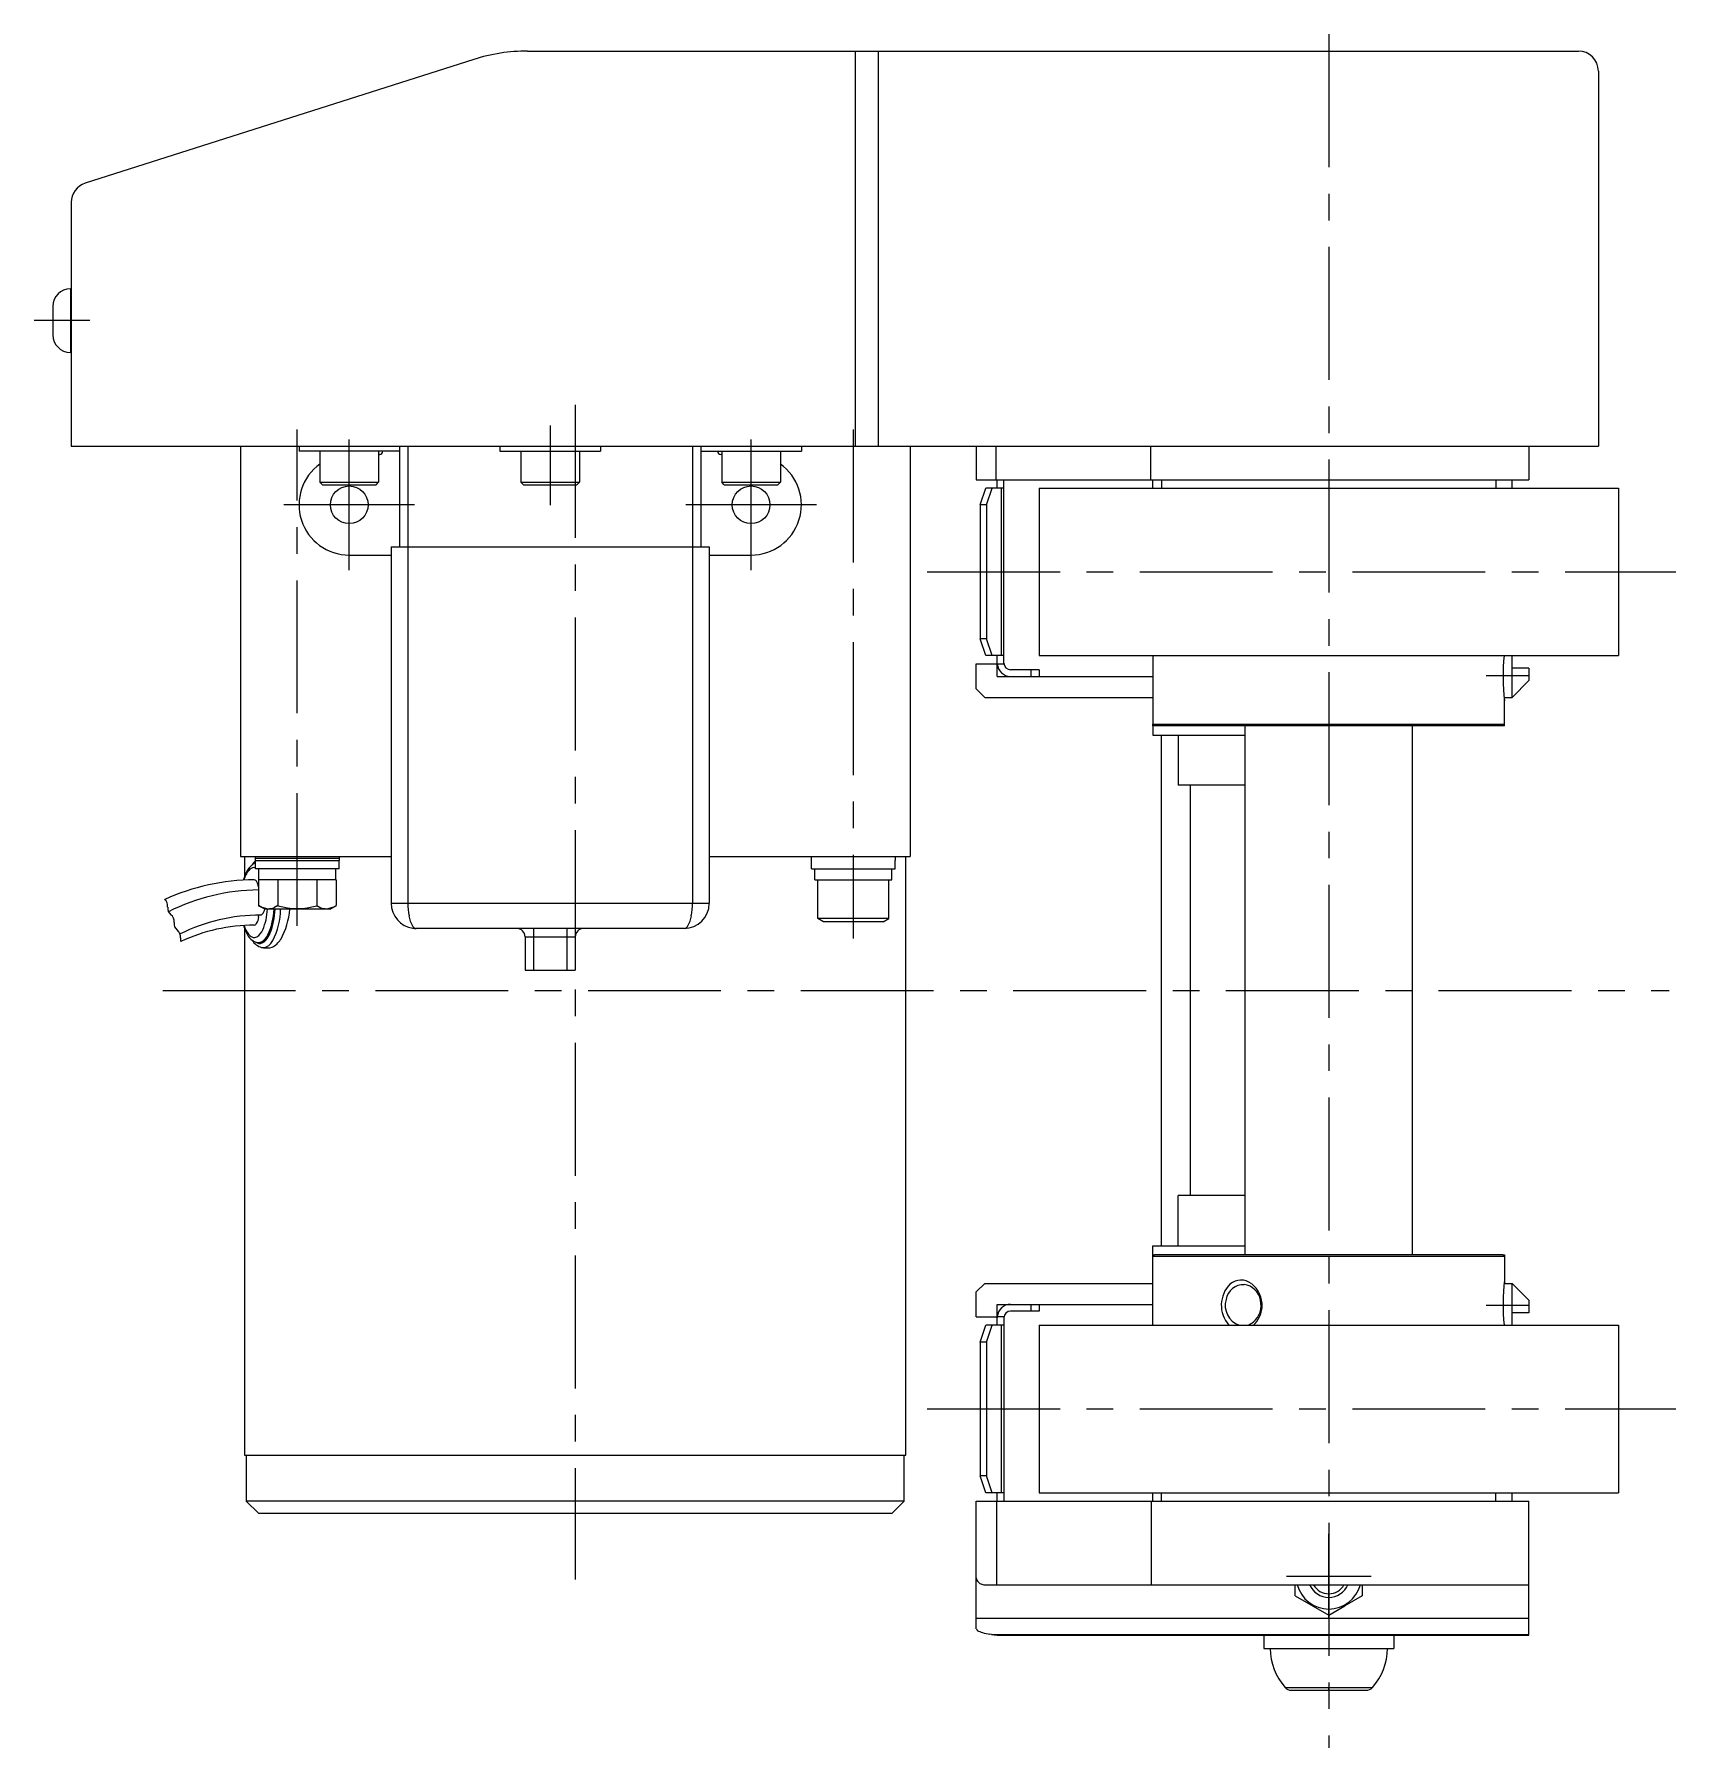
# Model space of a CAD drawing. Extents: x -2 to 815, y -8 to 473.
# Drawn here: x -2.2 to 193.8, y 268.3 to 473 of the extents above; entities that cross this region are included whole.
import ezdxf

# ---------------------------------------------------------------- set-up
doc = ezdxf.new("R2010")
doc.units = 0
doc.header["$LTSCALE"] = 0.5
doc.linetypes.add('CENTER', pattern=[50.8, 31.75, -6.35, 6.35, -6.35])
for name, color, linetype in [('MSM_CENTER', 1, 'CENTER'), ('MSM_CONTINUOUS', 7, 'CONTINUOUS'), ('MSM_NARROW', 5, 'CONTINUOUS')]:
    doc.layers.add(name, color=color, linetype=linetype)

msp = doc.modelspace()

# ---------------------------------------------------------------- linework, layer by layer
at = {"layer": 'MSM_CENTER'}
for p, q in [((152.4, 472.98), (152.4, 268.32)), ((4.42, 438.78), (-2.22, 438.78)), ((62.4, 428.72), (62.4, 288.43)), ((29.2, 366.48), (29.2, 425.78)), ((59.4, 426.24), (59.4, 416.73)), ((95.6, 425.78), (95.6, 364.98)), ((35.4, 408.98), (35.4, 424.58)), ((83.4, 408.98), (83.4, 424.58)), ((43.2, 416.78), (27.6, 416.78)), ((91.2, 416.78), (75.6, 416.78)), ((104.42, 408.78), (193.84, 408.78)), ((171.19, 396.38), (176.3, 396.38)), ((13.12, 358.78), (193.06, 358.78)), ((171.21, 321.18), (176.3, 321.18)), ((104.42, 308.78), (193.84, 308.78)), ((157.47, 288.78), (147.33, 288.78))]:
    msp.add_line(p, q, dxfattribs=at)
at = {"layer": 'MSM_CONTINUOUS'}
for p, q in [((56.71, 470.98), (182.21, 470.98)), ((95.83, 470.98), (95.83, 423.78)), ((98.56, 470.98), (98.56, 423.78)), ((50.27, 469.98), (3.87, 455.19)), ((184.6, 468.58), (184.6, 423.78)), ((2.2, 452.91), (2.2, 423.78)), ((2.1, 442.58), (2.1, 434.98)), ((2.2, 442.58), (2.1, 442.58)), ((0, 440.48), (0, 437.08)), ((2.2, 434.98), (2.1, 434.98)), ((2.2, 423.78), (184.6, 423.78)), ((22.4, 423.78), (22.4, 374.78)), ((29.4, 423.78), (29.4, 423.18)), ((41.4, 423.78), (41.4, 411.78)), ((42.4, 423.78), (42.4, 369.18)), ((53.4, 423.78), (53.4, 423.18)), ((65.4, 423.78), (65.4, 423.18)), ((76.4, 423.78), (76.4, 369.18)), ((77.4, 423.78), (77.4, 411.78)), ((89.4, 423.78), (89.4, 423.18)), ((102.4, 423.78), (102.4, 374.78)), ((110.3, 423.78), (110.3, 419.78)), ((112.63, 423.78), (112.63, 419.78)), ((131.09, 423.78), (131.09, 419.78)), ((176.3, 423.78), (176.3, 419.78)), ((41.4, 423.18), (29.4, 423.18)), ((31.9, 423.18), (31.9, 419.48)), ((38.9, 423.18), (38.9, 419.48)), ((39, 422.78), (38.9, 422.78)), ((53.4, 423.18), (65.4, 423.18)), ((55.9, 423.18), (55.9, 419.48)), ((62.9, 423.18), (62.9, 419.48)), ((77.4, 423.18), (89.4, 423.18)), ((79.9, 422.78), (79.8, 422.78)), ((79.9, 423.18), (79.9, 419.48)), ((86.9, 423.18), (86.9, 419.48)), ((110.3, 419.78), (176.3, 419.78)), ((112.8, 419.78), (112.8, 419.68)), ((112.8, 418.78), (112.8, 419.68)), ((113.6, 397.88), (113.6, 419.78)), ((131.4, 418.78), (131.4, 419.78)), ((132.41, 419.78), (132.41, 418.78)), ((172.37, 419.78), (172.37, 418.78)), ((174.3, 418.78), (174.3, 419.78)), ((31.9, 419.48), (38.9, 419.48)), ((32.2, 419.18), (31.9, 419.48)), ((32.2, 419.18), (38.6, 419.18)), ((38.6, 419.18), (38.9, 419.48)), ((55.9, 419.48), (62.9, 419.48)), ((56.2, 419.18), (55.9, 419.48)), ((56.2, 419.18), (62.6, 419.18)), ((62.6, 419.18), (62.9, 419.48)), ((79.9, 419.48), (86.9, 419.48)), ((80.2, 419.18), (79.9, 419.48)), ((80.2, 419.18), (86.6, 419.18)), ((86.6, 419.18), (86.9, 419.48)), ((110.75, 416.78), (111.43, 418.78)), ((113.6, 418.78), (111.43, 418.78)), ((111.5, 416.78), (112.18, 418.78)), ((113.25, 418.78), (113.25, 398.78)), ((117.8, 418.78), (187, 418.78)), ((117.8, 418.78), (117.8, 398.78)), ((187, 418.78), (187, 398.78)), ((111.5, 416.78), (110.75, 416.78)), ((110.75, 416.78), (110.75, 400.78)), ((111.5, 416.78), (111.5, 400.78)), ((40.4, 411.78), (78.4, 411.78)), ((40.4, 411.78), (40.4, 369.18)), ((78.4, 411.78), (78.4, 369.18)), ((35.4, 410.78), (40.4, 410.78)), ((78.4, 410.78), (83.4, 410.78)), ((111.5, 400.78), (110.75, 400.78)), ((111.43, 398.78), (110.75, 400.78)), ((112.18, 398.78), (111.5, 400.78)), ((110.3, 397.78), (112.8, 397.78)), ((110.3, 394.78), (110.3, 397.78)), ((113.6, 398.78), (111.43, 398.78)), ((112.8, 397.88), (112.8, 398.78)), ((112.8, 397.78), (112.8, 397.88)), ((112.8, 397.78), (113.61, 397.78)), ((112.8, 396.28), (112.8, 397.78)), ((117.8, 397.08), (114.4, 397.08)), ((116.8, 397.08), (116.8, 396.28)), ((117.8, 398.78), (187, 398.78)), ((117.8, 397.08), (117.8, 396.28)), ((131.4, 398.78), (131.4, 390.58)), ((174.3, 393.78), (174.3, 398.78)), ((176.3, 397.28), (174.3, 397.28)), ((176.3, 397.28), (176.3, 395.78)), ((112.8, 396.28), (131.4, 396.28)), ((174.3, 393.78), (176.3, 395.78)), ((111.3, 393.78), (110.3, 394.78)), ((111.3, 393.78), (131.4, 393.78)), ((173.35, 393.78), (174.3, 393.78)), ((173.4, 390.38), (173.4, 393.78)), ((131.4, 390.58), (173.4, 390.58)), ((131.6, 390.38), (131.4, 390.58)), ((131.4, 390.38), (131.4, 390.58)), ((173.2, 390.38), (131.4, 390.38)), ((131.4, 390.38), (131.4, 389.28)), ((131.4, 389.28), (142.4, 389.28)), ((132.37, 389.28), (132.37, 328.28)), ((134.4, 389.28), (134.4, 383.28)), ((142.4, 327.18), (142.4, 390.38)), ((162.4, 327.18), (162.4, 390.38)), ((173.2, 390.38), (173.4, 390.58)), ((173.4, 390.38), (173.2, 390.38)), ((142.4, 383.28), (134.4, 383.28)), ((135.84, 383.28), (135.84, 334.28)), ((22.4, 374.78), (40.4, 374.78)), ((22.9, 374.78), (22.9, 372.38)), ((24.2, 373.28), (24.2, 374.78)), ((24.2, 374.59), (34.2, 374.59)), ((34.2, 374.78), (34.2, 374.28)), ((78.4, 374.78), (102.4, 374.78)), ((90.6, 373.28), (90.6, 374.78)), ((100.6, 374.78), (100.6, 374.28)), ((101.9, 303.28), (101.9, 374.78)), ((24, 373.48), (24.2, 373.47)), ((24.2, 374.28), (34.2, 374.28)), ((34.2, 373.28), (24.2, 373.28)), ((24.6, 371.98), (24.6, 373.28)), ((33.8, 371.98), (33.8, 373.28)), ((34.2, 373.28), (34.2, 374.28)), ((90.6, 373.28), (100.6, 373.28)), ((91, 371.98), (91, 373.28)), ((100.2, 371.98), (100.2, 373.28)), ((100.6, 373.28), (100.6, 374.28)), ((33.82, 371.98), (24.57, 371.98)), ((24.58, 371.98), (24.58, 368.9)), ((26.89, 371.98), (26.89, 368.9)), ((31.51, 371.98), (31.51, 368.9)), ((33.82, 371.98), (33.82, 368.9)), ((91, 371.98), (100.2, 371.98)), ((91.35, 367.38), (91.35, 371.98)), ((99.85, 367.38), (99.85, 371.98)), ((25.3, 368.48), (24.58, 368.9)), ((33.1, 368.48), (25.3, 368.48)), ((26.89, 368.9), (26.39, 368.66)), ((31.51, 368.9), (32.01, 368.66)), ((33.1, 368.48), (33.82, 368.9)), ((40.4, 369.18), (78.4, 369.18)), ((24.57, 367.5), (24.62, 367.78)), ((99.85, 367.38), (91.35, 367.38)), ((92.04, 366.98), (91.35, 367.38)), ((99.16, 366.98), (92.04, 366.98)), ((99.16, 366.98), (99.85, 367.38)), ((22.9, 366.17), (22.9, 303.28)), ((25.73, 365.18), (25.94, 365.58)), ((26.02, 364.37), (26.28, 364.73)), ((75.4, 366.18), (43.4, 366.18)), ((56.4, 365.18), (62.4, 365.18)), ((56.4, 365.18), (56.4, 361.18)), ((57.4, 366.18), (57.4, 361.18)), ((61.4, 366.18), (61.4, 361.18)), ((62.4, 365.18), (62.4, 361.18)), ((25.17, 363.88), (25.91, 363.88)), ((25.91, 363.88), (26.18, 363.93)), ((56.4, 361.18), (62.4, 361.18)), ((134.4, 328.28), (134.4, 334.28)), ((142.4, 334.28), (134.4, 334.28)), ((131.4, 328.28), (142.4, 328.28)), ((131.4, 327.18), (131.4, 328.28)), ((131.4, 318.78), (131.4, 327.18)), ((131.6, 327.18), (131.4, 326.98)), ((131.4, 327.18), (131.6, 327.18)), ((173.4, 326.98), (131.4, 326.98)), ((173.2, 327.18), (131.6, 327.18)), ((173.2, 327.18), (173.4, 326.98)), ((173.2, 327.18), (173.4, 327.18)), ((173.4, 327.18), (173.4, 323.78)), ((111.3, 323.78), (110.3, 322.78)), ((111.3, 323.78), (131.4, 323.78)), ((173.35, 323.78), (174.3, 323.78)), ((174.3, 318.78), (174.3, 323.78)), ((174.3, 323.78), (176.3, 321.78)), ((110.3, 319.78), (110.3, 322.78)), ((176.3, 321.78), (176.3, 320.28)), ((110.3, 319.78), (112.8, 319.78)), ((112.8, 319.78), (112.8, 321.28)), ((112.8, 321.28), (131.4, 321.28)), ((113.61, 319.78), (112.8, 319.78)), ((112.8, 319.78), (112.8, 319.68)), ((112.8, 318.78), (112.8, 319.68)), ((113.6, 319.78), (113.6, 297.88)), ((117.8, 320.48), (114.4, 320.48)), ((116.8, 321.28), (116.8, 320.48)), ((117.8, 321.28), (117.8, 320.48)), ((176.3, 320.28), (174.3, 320.28)), ((110.75, 316.78), (111.43, 318.78)), ((113.6, 318.78), (111.43, 318.78)), ((111.5, 316.78), (112.18, 318.78)), ((113.25, 318.78), (113.25, 298.78)), ((117.8, 318.78), (187, 318.78)), ((117.8, 318.78), (117.8, 298.78)), ((187, 318.78), (187, 298.78)), ((111.5, 316.78), (110.75, 316.78)), ((110.75, 316.78), (110.75, 300.78)), ((111.5, 316.78), (111.5, 300.78)), ((22.9, 303.28), (101.9, 303.28)), ((23.1, 303.28), (23.1, 297.78)), ((101.7, 297.78), (101.7, 303.28)), ((111.5, 300.78), (110.75, 300.78)), ((111.43, 298.78), (110.75, 300.78)), ((112.18, 298.78), (111.5, 300.78)), ((101.7, 297.78), (23.1, 297.78)), ((23.1, 297.78), (24.6, 296.28)), ((100.2, 296.28), (101.7, 297.78)), ((110.3, 297.78), (176.3, 297.78)), ((110.3, 282.51), (110.3, 297.78)), ((113.6, 298.78), (111.43, 298.78)), ((112.73, 287.78), (112.73, 297.78)), ((112.8, 297.88), (112.8, 298.78)), ((112.8, 297.78), (112.8, 297.88)), ((117.8, 298.78), (187, 298.78)), ((131.22, 287.78), (131.22, 297.78)), ((131.4, 297.78), (131.4, 298.78)), ((132.41, 297.78), (132.41, 298.78)), ((172.37, 297.78), (172.37, 298.78)), ((174.3, 297.78), (174.3, 298.78)), ((176.3, 281.78), (176.3, 297.78)), ((100.2, 296.28), (24.6, 296.28)), ((152.4, 283.71), (152.4, 293.85)), ((111.45, 287.78), (176.3, 287.78)), ((148.4, 286.47), (148.4, 287.79)), ((156.4, 287.78), (156.4, 286.47)), ((148.4, 286.47), (152.4, 284.17)), ((152.4, 284.17), (154.32, 285.27)), ((156.4, 286.47), (154.32, 285.27)), ((110.3, 283.78), (176.3, 283.78)), ((112.1, 281.85), (111.92, 281.88)), ((112.1, 281.85), (176.3, 281.85)), ((112.79, 281.78), (176.3, 281.78)), ((144.65, 281.78), (144.65, 280.18)), ((160.15, 281.78), (160.15, 280.18)), ((144.65, 280.18), (160.15, 280.18)), ((147.18, 275.52), (157.62, 275.52)), ((147.93, 275.18), (156.87, 275.18)), ((152.4, 275.15), (152.4, 275.55))]:
    msp.add_line(p, q, dxfattribs=at)
for centre in [(35.4, 416.78), (83.4, 416.78)]:
    msp.add_circle(centre, 2.25, dxfattribs=at)
for centre, radius, start, end in [((56.71, 449.78), 21.2, 90, 107.6795), ((182.2, 468.58), 2.4, 0, 90), ((4.6, 452.91), 2.4, 107.6795, 180), ((2.1, 440.48), 2.1, 90, 180), ((2.1, 437.08), 2.1, 180, 270), ((35.4, 416.78), 6, 125.6854, 270), ((39, 423.18), 0.4, 270, 0), ((79.8, 423.18), 0.4, 180, 270), ((83.4, 416.78), 6, 270, 54.3147), ((114.4, 397.88), 1.6, 183.5833, 270), ((114.4, 397.88), 0.8, 180, 270), ((197.13, 396.38), 23.92, 174.2404, 187.2064), ((29.78, 369.68), 7.4, 153.1921, 162.1238), ((25.99, 371.07), 3.29, 141.27, 164.5814), ((25.19, 372.01), 2.24, 128.681, 153.6096), ((24.15, 372.58), 0.91, 99.4302, 143.9442), ((25.99, 372.39), 2.59, 133.5993, 147.99), ((24.59, 372.91), 1.17, 109.4887, 133.086), ((24.16, 345.87), 26.11, 90.2118, 114.4398), ((24.86, 345.92), 24.86, 90.649, 116.4254), ((23.99, 371.58), 0.414, 25.3136, 80.5547), ((22.38, 370.7), 2.24, 11.4098, 27.8688), ((26.03, 371.51), 2.99, 240.9304, 263.3711), ((24.1, 368.69), 1.23, 318.1478, 350.4539), ((18.17, 368.9), 7.48, 337.2863, 356.7756), ((25.73, 370.44), 1.9, 268.888, 290.4071), ((18.11, 368.84), 8.32, 335.6979, 357.5264), ((17.86, 368.83), 8.7, 338.1113, 357.7316), ((17.5, 368.94), 9.03, 339.9958, 357.0944), ((18.58, 368.64), 8.63, 333.1305, 358.9919), ((29.2, 376.52), 7.97, 253.1515, 286.8485), ((20.13, 368.94), 8.17, 330.1402, 356.7891), ((32.67, 370.44), 1.9, 249.5929, 271.112), ((32.37, 371.51), 2.99, 276.6289, 299.0696), ((43.4, 369.18), 3, 180, 262.6308), ((49.98, 369.13), 7.58, 179.6218, 191.016), ((75.4, 369.18), 3, 270, 0), ((68.82, 369.13), 7.58, 348.984, 0.3782), ((24.91, 345.75), 22.03, 90.2217, 116.1716), ((24.13, 345.64), 20.94, 90.2064, 115.0068), ((28.49, 368.35), 6, 197.564, 210.9481), ((26.47, 367.71), 3.81, 197.6924, 215.6358), ((24.01, 366.95), 0.365, 278.5, 334.1819), ((22.93, 367.66), 1.66, 328.2521, 354.4716), ((24.8, 368.1), 0.315, 274.5884, 313.0028), ((45.66, 368.13), 3.16, 188.027, 212.6044), ((43.46, 366.73), 0.548, 213.3496, 263.3632), ((75.34, 366.73), 0.548, 276.6368, 326.6504), ((73.14, 368.13), 3.16, 327.3956, 351.973), ((24.96, 366.32), 1.93, 213.0735, 241.268), ((24.17, 366.06), 0.985, 215.7952, 254.7695), ((25.52, 365.83), 2.02, 211.8396, 252.6253), ((24.06, 365.74), 0.644, 256.7943, 297.786), ((24.54, 365.51), 1.01, 240.1059, 296.8135), ((24.7, 365.17), 0.78, 233.9986, 292.8935), ((23.33, 366.75), 1.89, 303.0879, 337.0883), ((24.65, 365.5), 1.02, 261.858, 287.7959), ((25.13, 364.95), 1.06, 258.3691, 326.8694), ((24.23, 366.02), 1.67, 296.2939, 331.1494), ((23.81, 366.32), 2.08, 304.5273, 334.4364), ((24.14, 366.03), 1.8, 298.802, 331.8326), ((22.9, 366.93), 3.26, 328.4417, 340.7494), ((25.24, 366), 2.27, 294.4636, 330.0158), ((43.42, 369.43), 3.25, 262.9124, 269.7241), ((55.4, 365.18), 1, 0, 90), ((63.4, 365.18), 1, 90, 180), ((143.13, 321.17), 3.57, 134.4103, 221.9689), ((142.24, 321.49), 2.14, 88.1406, 169.5827), ((141.91, 322.18), 2, 51.8179, 130.9482), ((142.01, 321.4), 2.26, 9.6421, 82.4127), ((141.19, 321.18), 3.24, 356.1412, 52.7476), ((197.13, 321.18), 23.92, 172.7936, 185.7597), ((142.53, 321.15), 2.5, 163.1257, 250.8794), ((141.69, 321.16), 2.62, 310.7978, 13.5237), ((114.4, 319.68), 1.6, 90, 176.4167), ((114.4, 319.68), 0.8, 90, 180), ((141.22, 321.14), 3.21, 312.6511, 356.7685), ((142.01, 320.94), 2.25, 286.0287, 308.249), ((114.4, 297.88), 0.8, 180, 187.1808), ((111.02, 288.64), 0.723, 183.4971, 228.8879), ((111.35, 288.97), 1.19, 227.1932, 274.4689), ((152.4, 288.78), 3.9, 194.857, 345.1466), ((152.4, 288.78), 2.5, 203.5773, 336.428), ((152.4, 288.78), 2.07, 208.9263, 331.0744), ((110.57, 282.57), 0.275, 192.6192, 237.377), ((111.43, 283.89), 1.85, 236.8811, 257.3716), ((113.77, 292.05), 10.34, 254.6278, 259.7198), ((112.79, 285.52), 3.73, 259.3935, 269.9668), ((152.4, 280.18), 7, 180, 221.8103), ((152.4, 280.18), 7, 318.1897, 0), ((147.93, 276.18), 1, 221.8103, 270), ((156.87, 276.18), 1, 270, 318.1897)]:
    msp.add_arc(centre, radius, start, end, dxfattribs=at)
at = {"layer": 'MSM_NARROW'}
for centre, start, end in [((12.72, 368.87), 352.5001, 51.1355), ((14.71, 368.6), 172.5001, 232.5), ((13.49, 367.02), 352.5001, 52.5001), ((15.47, 366.76), 172.5001, 232.5), ((14.26, 365.17), 352.5001, 52.5001), ((16.24, 364.91), 172.5001, 196.7676)]:
    msp.add_arc(centre, 1, start, end, dxfattribs=at)

doc.saveas('drawing.dxf')
